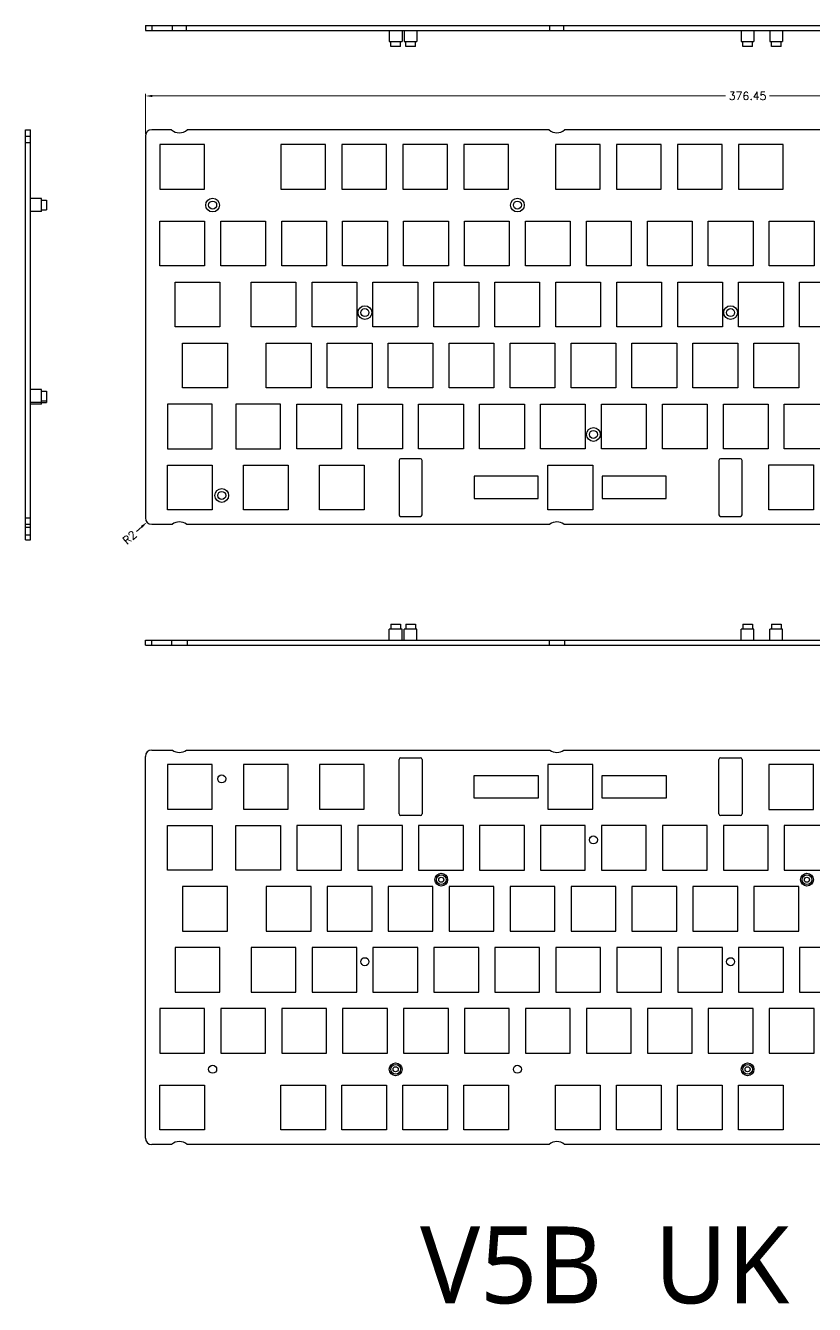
# Model space of a CAD drawing. Header units: millimetres. Extents: x -2394 to -1491, y -937 to 636.
# Drawn here: x -2394.2 to -2147.6, y -936.8 to -537.4 of the extents above; entities that cross this region are included whole.
import ezdxf

# ---------------------------------------------------------------- set-up
doc = ezdxf.new("R2010")
doc.units = ezdxf.units.MM
doc.header["$LTSCALE"] = 30.734
doc.header["$PDMODE"] = 3
doc.header["$PDSIZE"] = 8
doc.layers.get('0').update_dxf_attribs({"linetype": 'CONTINUOUS'})
doc.layers.get('Defpoints').update_dxf_attribs({"linetype": 'CONTINUOUS'})
doc.layers.add('dim', color=82, linetype='CONTINUOUS', lineweight=9)
doc.styles.add('ROMANC', font='romanc.shx', dxfattribs={"bigfont": 'gbcbig.shx'})
doc.dimstyles.new('YanXiu', dxfattribs={"dimtxt": 2.5, "dimasz": 2.2, "dimexe": 0.66, "dimexo": 0.66, "dimgap": 0.66, "dimtad": 0, "dimdsep": 46, "dimtxsty": 'ROMANC', "dimcen": 0, "dimclrd": 256, "dimclre": 131, "dimclrt": 42, "dimazin": 2, "dimtfac": 1, "dimtofl": 0, "dimtmove": 0, "dimatfit": 3, "dimfxl": 1, "dimlwd": 5, "dimlwe": 5, "dimarcsym": 0})

# ---------------------------------------------------------------- blocks, each defined once
blk = doc.blocks.new('*D33')
at = {"color": 131, "lineweight": 5}
for p, q in [((-2356.75, -571.28), (-2356.75, -558.72)), ((-1980.3, -573.38), (-1980.3, -558.72))]:
    blk.add_line(p, q, dxfattribs=at)
at = {"lineweight": 5}
for p, q in [((-2354.55, -559.38), (-2175.38, -559.38)), ((-1982.5, -559.38), (-2161.68, -559.38))]:
    blk.add_line(p, q, dxfattribs=at)
for points in [[(-2354.55, -559.02), (-2354.55, -559.75), (-2356.75, -559.38)], [(-1982.5, -559.02), (-1982.5, -559.75), (-1980.3, -559.38)]]:
    blk.add_solid(points)
at = {"layer": 'Defpoints', "color": 0}
for p in [(-1980.3, -559.38), (-2356.75, -571.94), (-1980.3, -574.04)]:
    blk.add_point(p, dxfattribs=at)
at = {"color": 42, "insert": (-2168.53, -559.38), "char_height": 2.5, "attachment_point": 5, "style": 'ROMANC'}
blk.add_mtext('376.45', dxfattribs=at)
blk = doc.blocks.new('*D45')
at = {"lineweight": 5}
blk.add_line((-2359.54, -695.39), (-2357.89, -693.93), dxfattribs=at)
blk.add_solid([(-2358.14, -693.66), (-2357.65, -694.2), (-2356.25, -692.47)])
at = {"layer": 'Defpoints', "color": 0}
for p in [(-2356.25, -692.47), (-2354.75, -691.14)]:
    blk.add_point(p, dxfattribs=at)
at = {"color": 42, "insert": (-2361.68, -697.29), "char_height": 2.5, "attachment_point": 5, "rotation": 41.6337, "style": 'ROMANC'}
blk.add_mtext('R2', dxfattribs=at)

msp = doc.modelspace()

# ---------------------------------------------------------------- linework, layer by layer
at = {"color": 7, "linetype": 'Continuous'}
for p, q in [((-2356.753, -537.397), (-2356.753, -538.897)), ((-2356.753, -537.397), (-1980.303, -537.397)), ((-2356.753, -538.897), (-1980.303, -538.897)), ((-2354.753, -537.397), (-2354.753, -538.897)), ((-2348.31, -538.897), (-2348.31, -537.397)), ((-2343.946, -538.897), (-2343.946, -537.397)), ((-2280.528, -538.897), (-2280.528, -542.397)), ((-2276.528, -538.897), (-2276.528, -542.397)), ((-2275.873, -538.897), (-2275.873, -542.397)), ((-2271.873, -538.897), (-2271.873, -542.397)), ((-2230.31, -538.897), (-2230.31, -537.397)), ((-2225.946, -538.897), (-2225.946, -537.397)), ((-2170.528, -538.897), (-2170.528, -542.397)), ((-2166.528, -538.897), (-2166.528, -542.397)), ((-2161.573, -538.897), (-2161.573, -542.397)), ((-2157.573, -538.897), (-2157.573, -542.397)), ((-2280.528, -542.397), (-2276.528, -542.397)), ((-2280.028, -543.897), (-2280.028, -542.397)), ((-2277.028, -543.897), (-2277.028, -542.397)), ((-2275.873, -542.397), (-2271.873, -542.397)), ((-2275.373, -543.897), (-2275.373, -542.397)), ((-2272.373, -543.897), (-2272.373, -542.397)), ((-2170.528, -542.397), (-2166.528, -542.397)), ((-2170.028, -543.897), (-2170.028, -542.397)), ((-2167.028, -543.897), (-2167.028, -542.397)), ((-2161.573, -542.397), (-2157.573, -542.397)), ((-2161.073, -543.897), (-2161.073, -542.397)), ((-2158.073, -543.897), (-2158.073, -542.397)), ((-2277.028, -543.897), (-2280.028, -543.897)), ((-2272.373, -543.897), (-2275.373, -543.897)), ((-2167.028, -543.897), (-2170.028, -543.897)), ((-2158.073, -543.897), (-2161.073, -543.897)), ((-2394.204, -697.98), (-2394.204, -569.94)), ((-2394.204, -569.94), (-2392.704, -569.94)), ((-2392.704, -697.98), (-2392.704, -569.94)), ((-2348.545, -569.94), (-2354.753, -569.94)), ((-2230.545, -569.94), (-2343.711, -569.94)), ((-2111.345, -569.94), (-2225.711, -569.94)), ((-2392.704, -572.04), (-2394.204, -572.04)), ((-2392.704, -574.04), (-2394.204, -574.04)), ((-2356.753, -571.94), (-2356.753, -691.14)), ((-2352.253, -574.49), (-2352.253, -588.49)), ((-2338.253, -574.49), (-2352.253, -574.49)), ((-2338.253, -588.49), (-2338.253, -574.49)), ((-2314.403, -574.49), (-2314.403, -588.49)), ((-2300.403, -574.49), (-2314.403, -574.49)), ((-2300.403, -588.49), (-2300.403, -574.49)), ((-2295.353, -574.49), (-2295.353, -588.49)), ((-2281.353, -574.49), (-2295.353, -574.49)), ((-2281.353, -588.49), (-2281.353, -574.49)), ((-2276.303, -574.49), (-2276.303, -588.49)), ((-2262.303, -574.49), (-2276.303, -574.49)), ((-2262.303, -588.49), (-2262.303, -574.49)), ((-2257.253, -574.49), (-2257.253, -588.49)), ((-2243.253, -574.49), (-2257.253, -574.49)), ((-2243.253, -588.49), (-2243.253, -574.49)), ((-2228.553, -574.49), (-2228.553, -588.49)), ((-2214.553, -574.49), (-2228.553, -574.49)), ((-2214.553, -588.49), (-2214.553, -574.49)), ((-2209.503, -574.49), (-2209.503, -588.49)), ((-2195.503, -574.49), (-2209.503, -574.49)), ((-2195.503, -588.49), (-2195.503, -574.49)), ((-2190.453, -574.49), (-2190.453, -588.49)), ((-2176.453, -574.49), (-2190.453, -574.49)), ((-2176.453, -588.49), (-2176.453, -574.49)), ((-2171.403, -574.49), (-2171.403, -588.49)), ((-2157.403, -574.49), (-2171.403, -574.49)), ((-2157.403, -588.49), (-2157.403, -574.49)), ((-2352.253, -588.49), (-2338.253, -588.49)), ((-2314.403, -588.49), (-2300.403, -588.49)), ((-2295.353, -588.49), (-2281.353, -588.49)), ((-2276.303, -588.49), (-2262.303, -588.49)), ((-2257.253, -588.49), (-2243.253, -588.49)), ((-2228.553, -588.49), (-2214.553, -588.49)), ((-2209.503, -588.49), (-2195.503, -588.49)), ((-2190.453, -588.49), (-2176.453, -588.49)), ((-2171.403, -588.49), (-2157.403, -588.49)), ((-2389.204, -591.44), (-2392.704, -591.44)), ((-2389.204, -595.44), (-2389.204, -591.44)), ((-2389.204, -591.94), (-2387.704, -591.94)), ((-2389.204, -594.94), (-2387.704, -594.94)), ((-2387.704, -591.94), (-2387.704, -594.94)), ((-2389.204, -595.44), (-2392.704, -595.44)), ((-2352.253, -612.44), (-2352.253, -598.44)), ((-2352.253, -598.44), (-2338.253, -598.44)), ((-2338.253, -598.44), (-2338.253, -612.44)), ((-2333.203, -612.44), (-2333.203, -598.44)), ((-2333.203, -598.44), (-2319.203, -598.44)), ((-2319.203, -598.44), (-2319.203, -612.44)), ((-2314.153, -612.44), (-2314.153, -598.44)), ((-2314.153, -598.44), (-2300.153, -598.44)), ((-2300.153, -598.44), (-2300.153, -612.44)), ((-2295.103, -612.44), (-2295.103, -598.44)), ((-2295.103, -598.44), (-2281.103, -598.44)), ((-2281.103, -598.44), (-2281.103, -612.44)), ((-2276.053, -612.44), (-2276.053, -598.44)), ((-2276.053, -598.44), (-2262.053, -598.44)), ((-2262.053, -598.44), (-2262.053, -612.44)), ((-2257.003, -612.44), (-2257.003, -598.44)), ((-2257.003, -598.44), (-2243.003, -598.44)), ((-2243.003, -598.44), (-2243.003, -612.44)), ((-2237.953, -612.44), (-2237.953, -598.44)), ((-2237.953, -598.44), (-2223.953, -598.44)), ((-2223.953, -598.44), (-2223.953, -612.44)), ((-2218.903, -612.44), (-2218.903, -598.44)), ((-2218.903, -598.44), (-2204.903, -598.44)), ((-2204.903, -598.44), (-2204.903, -612.44)), ((-2199.853, -612.44), (-2199.853, -598.44)), ((-2199.853, -598.44), (-2185.853, -598.44)), ((-2185.853, -598.44), (-2185.853, -612.44)), ((-2180.803, -612.44), (-2180.803, -598.44)), ((-2180.803, -598.44), (-2166.803, -598.44)), ((-2166.803, -598.44), (-2166.803, -612.44)), ((-2161.753, -612.44), (-2161.753, -598.44)), ((-2161.753, -598.44), (-2147.753, -598.44)), ((-2147.753, -598.44), (-2147.753, -612.44)), ((-2338.253, -612.44), (-2352.253, -612.44)), ((-2319.203, -612.44), (-2333.203, -612.44)), ((-2300.153, -612.44), (-2314.153, -612.44)), ((-2281.103, -612.44), (-2295.103, -612.44)), ((-2262.053, -612.44), (-2276.053, -612.44)), ((-2243.003, -612.44), (-2257.003, -612.44)), ((-2223.953, -612.44), (-2237.953, -612.44)), ((-2204.903, -612.44), (-2218.903, -612.44)), ((-2185.853, -612.44), (-2199.853, -612.44)), ((-2166.803, -612.44), (-2180.803, -612.44)), ((-2147.753, -612.44), (-2161.753, -612.44)), ((-2347.488, -631.49), (-2347.488, -617.49)), ((-2347.488, -617.49), (-2333.488, -617.49)), ((-2333.488, -617.49), (-2333.488, -631.49)), ((-2323.723, -631.49), (-2323.723, -617.49)), ((-2323.723, -617.49), (-2309.723, -617.49)), ((-2309.723, -617.49), (-2309.723, -631.49)), ((-2304.673, -631.49), (-2304.673, -617.49)), ((-2304.673, -617.49), (-2290.673, -617.49)), ((-2290.673, -617.49), (-2290.673, -631.49)), ((-2285.623, -631.49), (-2285.623, -617.49)), ((-2285.623, -617.49), (-2271.623, -617.49)), ((-2271.623, -617.49), (-2271.623, -631.49)), ((-2266.573, -631.49), (-2266.573, -617.49)), ((-2266.573, -617.49), (-2252.573, -617.49)), ((-2252.573, -617.49), (-2252.573, -631.49)), ((-2247.523, -631.49), (-2247.523, -617.49)), ((-2247.523, -617.49), (-2233.523, -617.49)), ((-2233.523, -617.49), (-2233.523, -631.49)), ((-2228.473, -631.49), (-2228.473, -617.49)), ((-2228.473, -617.49), (-2214.473, -617.49)), ((-2214.473, -617.49), (-2214.473, -631.49)), ((-2209.423, -631.49), (-2209.423, -617.49)), ((-2209.423, -617.49), (-2195.423, -617.49)), ((-2195.423, -617.49), (-2195.423, -631.49)), ((-2190.373, -631.49), (-2190.373, -617.49)), ((-2190.373, -617.49), (-2176.373, -617.49)), ((-2176.373, -617.49), (-2176.373, -631.49)), ((-2171.323, -631.49), (-2171.323, -617.49)), ((-2171.323, -617.49), (-2157.323, -617.49)), ((-2157.323, -617.49), (-2157.323, -631.49)), ((-2152.273, -631.49), (-2152.273, -617.49)), ((-2152.273, -617.49), (-2138.273, -617.49)), ((-2333.488, -631.49), (-2347.488, -631.49)), ((-2309.723, -631.49), (-2323.723, -631.49)), ((-2290.673, -631.49), (-2304.673, -631.49)), ((-2271.623, -631.49), (-2285.623, -631.49)), ((-2252.573, -631.49), (-2266.573, -631.49)), ((-2233.523, -631.49), (-2247.523, -631.49)), ((-2214.473, -631.49), (-2228.473, -631.49)), ((-2195.423, -631.49), (-2209.423, -631.49)), ((-2176.373, -631.49), (-2190.373, -631.49)), ((-2157.323, -631.49), (-2171.323, -631.49)), ((-2138.273, -631.49), (-2152.273, -631.49)), ((-2345.103, -650.54), (-2345.103, -636.54)), ((-2345.103, -636.54), (-2331.103, -636.54)), ((-2331.103, -636.54), (-2331.103, -650.54)), ((-2318.958, -650.54), (-2318.958, -636.54)), ((-2318.958, -636.54), (-2304.958, -636.54)), ((-2304.958, -636.54), (-2304.958, -650.54)), ((-2299.908, -650.54), (-2299.908, -636.54)), ((-2299.908, -636.54), (-2285.908, -636.54)), ((-2285.908, -636.54), (-2285.908, -650.54)), ((-2280.858, -650.54), (-2280.858, -636.54)), ((-2280.858, -636.54), (-2266.858, -636.54)), ((-2266.858, -636.54), (-2266.858, -650.54)), ((-2261.808, -650.54), (-2261.808, -636.54)), ((-2261.808, -636.54), (-2247.808, -636.54)), ((-2247.808, -636.54), (-2247.808, -650.54)), ((-2242.758, -650.54), (-2242.758, -636.54)), ((-2242.758, -636.54), (-2228.758, -636.54)), ((-2228.758, -636.54), (-2228.758, -650.54)), ((-2223.708, -650.54), (-2223.708, -636.54)), ((-2223.708, -636.54), (-2209.708, -636.54)), ((-2209.708, -636.54), (-2209.708, -650.54)), ((-2204.658, -650.54), (-2204.658, -636.54)), ((-2204.658, -636.54), (-2190.658, -636.54)), ((-2190.658, -636.54), (-2190.658, -650.54)), ((-2185.608, -650.54), (-2185.608, -636.54)), ((-2185.608, -636.54), (-2171.608, -636.54)), ((-2171.608, -636.54), (-2171.608, -650.54)), ((-2166.558, -636.54), (-2152.558, -636.54)), ((-2166.558, -650.54), (-2166.558, -636.54)), ((-2152.558, -636.54), (-2152.558, -650.54)), ((-2331.103, -650.54), (-2345.103, -650.54)), ((-2304.958, -650.54), (-2318.958, -650.54)), ((-2285.908, -650.54), (-2299.908, -650.54)), ((-2266.858, -650.54), (-2280.858, -650.54)), ((-2247.808, -650.54), (-2261.808, -650.54)), ((-2228.758, -650.54), (-2242.758, -650.54)), ((-2209.708, -650.54), (-2223.708, -650.54)), ((-2190.658, -650.54), (-2204.658, -650.54)), ((-2171.608, -650.54), (-2185.608, -650.54)), ((-2152.558, -650.54), (-2166.558, -650.54)), ((-2389.204, -651.065), (-2392.704, -651.065)), ((-2389.204, -655.64), (-2389.204, -651.065)), ((-2389.204, -651.565), (-2387.704, -651.565)), ((-2389.204, -654.565), (-2387.704, -654.565)), ((-2387.704, -651.565), (-2387.704, -655.14)), ((-2389.204, -655.065), (-2392.704, -655.065)), ((-2389.204, -655.64), (-2392.704, -655.64)), ((-2389.204, -655.14), (-2387.704, -655.14)), ((-2349.883, -655.59), (-2349.883, -669.59)), ((-2335.883, -655.59), (-2349.883, -655.59)), ((-2335.883, -669.59), (-2335.883, -655.59)), ((-2328.498, -655.59), (-2328.498, -669.59)), ((-2314.498, -655.59), (-2328.498, -655.59)), ((-2314.498, -669.59), (-2314.498, -655.59)), ((-2309.448, -669.59), (-2309.448, -655.59)), ((-2309.448, -655.59), (-2295.448, -655.59)), ((-2295.448, -655.59), (-2295.448, -669.59)), ((-2290.398, -669.59), (-2290.398, -655.59)), ((-2290.398, -655.59), (-2276.398, -655.59)), ((-2276.398, -655.59), (-2276.398, -669.59)), ((-2271.348, -669.59), (-2271.348, -655.59)), ((-2271.348, -655.59), (-2257.348, -655.59)), ((-2257.348, -655.59), (-2257.348, -669.59)), ((-2252.298, -669.59), (-2252.298, -655.59)), ((-2252.298, -655.59), (-2238.298, -655.59)), ((-2238.298, -655.59), (-2238.298, -669.59)), ((-2233.248, -669.59), (-2233.248, -655.59)), ((-2233.248, -655.59), (-2219.248, -655.59)), ((-2219.248, -655.59), (-2219.248, -669.59)), ((-2214.198, -669.59), (-2214.198, -655.59)), ((-2214.198, -655.59), (-2200.198, -655.59)), ((-2200.198, -655.59), (-2200.198, -669.59)), ((-2195.148, -669.59), (-2195.148, -655.59)), ((-2195.148, -655.59), (-2181.148, -655.59)), ((-2181.148, -655.59), (-2181.148, -669.59)), ((-2176.098, -655.59), (-2162.098, -655.59)), ((-2176.098, -669.59), (-2176.098, -655.59)), ((-2162.098, -655.59), (-2162.098, -669.59)), ((-2157.048, -655.59), (-2143.048, -655.59)), ((-2157.048, -669.59), (-2157.048, -655.59)), ((-2349.883, -669.59), (-2335.883, -669.59)), ((-2328.498, -669.59), (-2314.498, -669.59)), ((-2295.448, -669.59), (-2309.448, -669.59)), ((-2276.398, -669.59), (-2290.398, -669.59)), ((-2257.348, -669.59), (-2271.348, -669.59)), ((-2238.298, -669.59), (-2252.298, -669.59)), ((-2219.248, -669.59), (-2233.248, -669.59)), ((-2200.198, -669.59), (-2214.198, -669.59)), ((-2181.148, -669.59), (-2195.148, -669.59)), ((-2162.098, -669.59), (-2176.098, -669.59)), ((-2143.048, -669.59), (-2157.048, -669.59)), ((-2349.883, -688.64), (-2349.883, -674.64)), ((-2349.883, -674.64), (-2335.883, -674.64)), ((-2335.883, -674.64), (-2335.883, -688.64)), ((-2326.118, -688.64), (-2326.118, -674.64)), ((-2326.118, -674.64), (-2312.118, -674.64)), ((-2312.118, -674.64), (-2312.118, -688.64)), ((-2302.353, -688.64), (-2302.353, -674.64)), ((-2302.353, -674.64), (-2288.353, -674.64)), ((-2288.353, -674.64), (-2288.353, -688.64)), ((-2277.47, -673.199), (-2277.47, -690.199)), ((-2270.77, -672.699), (-2276.97, -672.699)), ((-2270.27, -690.199), (-2270.27, -673.199)), ((-2230.948, -688.64), (-2230.948, -674.64)), ((-2230.948, -674.64), (-2216.948, -674.64)), ((-2216.948, -674.64), (-2216.948, -688.64)), ((-2177.47, -673.199), (-2177.47, -690.199)), ((-2170.77, -672.699), (-2176.97, -672.699)), ((-2170.27, -690.199), (-2170.27, -673.199)), ((-2161.923, -674.59), (-2147.923, -674.59)), ((-2161.923, -688.59), (-2161.923, -674.59)), ((-2147.923, -674.59), (-2147.923, -688.59)), ((-2253.948, -678.14), (-2253.948, -685.14)), ((-2233.948, -678.14), (-2253.948, -678.14)), ((-2233.948, -685.14), (-2233.948, -678.14)), ((-2213.948, -678.14), (-2213.948, -685.14)), ((-2193.948, -678.14), (-2213.948, -678.14)), ((-2193.948, -685.14), (-2193.948, -678.14)), ((-2253.948, -685.14), (-2233.948, -685.14)), ((-2213.948, -685.14), (-2193.948, -685.14)), ((-2335.883, -688.64), (-2349.883, -688.64)), ((-2312.118, -688.64), (-2326.118, -688.64)), ((-2288.353, -688.64), (-2302.353, -688.64)), ((-2276.97, -690.699), (-2270.77, -690.699)), ((-2216.948, -688.64), (-2230.948, -688.64)), ((-2176.97, -690.699), (-2170.77, -690.699)), ((-2147.923, -688.59), (-2161.923, -688.59)), ((-2394.204, -691.14), (-2392.704, -691.14)), ((-2394.204, -693.14), (-2392.704, -693.14)), ((-2392.704, -694.14), (-2394.204, -694.14)), ((-2354.753, -693.14), (-2348.31, -693.14)), ((-2343.946, -693.14), (-2230.31, -693.14)), ((-2225.946, -693.14), (-2111.11, -693.14)), ((-2394.204, -696.48), (-2392.704, -696.48)), ((-2394.204, -697.98), (-2392.704, -697.98)), ((-2280.528, -729.377), (-2280.528, -725.877)), ((-2276.528, -725.877), (-2280.528, -725.877)), ((-2280.028, -724.377), (-2280.028, -725.877)), ((-2280.028, -724.377), (-2277.028, -724.377)), ((-2277.028, -724.377), (-2277.028, -725.877)), ((-2276.528, -729.377), (-2276.528, -725.877)), ((-2275.873, -729.377), (-2275.873, -725.877)), ((-2271.873, -725.877), (-2275.873, -725.877)), ((-2275.373, -724.377), (-2275.373, -725.877)), ((-2275.373, -724.377), (-2272.373, -724.377)), ((-2272.373, -724.377), (-2272.373, -725.877)), ((-2271.873, -729.377), (-2271.873, -725.877)), ((-2170.528, -729.377), (-2170.528, -725.877)), ((-2166.528, -725.877), (-2170.528, -725.877)), ((-2170.028, -724.377), (-2170.028, -725.877)), ((-2170.028, -724.377), (-2167.028, -724.377)), ((-2167.028, -724.377), (-2167.028, -725.877)), ((-2166.528, -729.377), (-2166.528, -725.877)), ((-2161.573, -729.377), (-2161.573, -725.877)), ((-2157.573, -725.877), (-2161.573, -725.877)), ((-2161.073, -724.377), (-2161.073, -725.877)), ((-2161.073, -724.377), (-2158.073, -724.377)), ((-2158.073, -724.377), (-2158.073, -725.877)), ((-2157.573, -729.377), (-2157.573, -725.877)), ((-2356.753, -730.877), (-2356.753, -729.377)), ((-2356.753, -729.377), (-1980.303, -729.377)), ((-2356.753, -730.877), (-1980.303, -730.877)), ((-2354.753, -730.877), (-2354.753, -729.377)), ((-2348.545, -729.377), (-2348.545, -730.877)), ((-2343.711, -729.377), (-2343.711, -730.877)), ((-2230.545, -729.377), (-2230.545, -730.877)), ((-2225.711, -729.377), (-2225.711, -730.877)), ((-2356.753, -884.847), (-2356.753, -765.647)), ((-2354.753, -763.647), (-2348.31, -763.647)), ((-2343.946, -763.647), (-2230.31, -763.647)), ((-2277.47, -783.589), (-2277.47, -766.589)), ((-2276.97, -766.089), (-2270.77, -766.089)), ((-2270.27, -766.589), (-2270.27, -783.589)), ((-2225.946, -763.647), (-2111.11, -763.647)), ((-2177.47, -783.589), (-2177.47, -766.589)), ((-2176.97, -766.089), (-2170.77, -766.089)), ((-2170.27, -766.589), (-2170.27, -783.589)), ((-2349.883, -768.147), (-2349.883, -782.147)), ((-2335.883, -768.147), (-2349.883, -768.147)), ((-2335.883, -782.147), (-2335.883, -768.147)), ((-2326.118, -768.147), (-2326.118, -782.147)), ((-2312.118, -768.147), (-2326.118, -768.147)), ((-2312.118, -782.147), (-2312.118, -768.147)), ((-2302.353, -768.147), (-2302.353, -782.147)), ((-2288.353, -768.147), (-2302.353, -768.147)), ((-2288.353, -782.147), (-2288.353, -768.147)), ((-2230.948, -768.147), (-2230.948, -782.147)), ((-2216.948, -768.147), (-2230.948, -768.147)), ((-2216.948, -782.147), (-2216.948, -768.147)), ((-2161.923, -768.197), (-2161.923, -782.197)), ((-2147.923, -768.197), (-2161.923, -768.197)), ((-2147.923, -782.197), (-2147.923, -768.197)), ((-2253.948, -778.647), (-2253.948, -771.647)), ((-2253.948, -771.647), (-2233.948, -771.647)), ((-2233.948, -771.647), (-2233.948, -778.647)), ((-2213.948, -778.647), (-2213.948, -771.647)), ((-2213.948, -771.647), (-2193.948, -771.647)), ((-2193.948, -771.647), (-2193.948, -778.647)), ((-2233.948, -778.647), (-2253.948, -778.647)), ((-2193.948, -778.647), (-2213.948, -778.647)), ((-2349.883, -782.147), (-2335.883, -782.147)), ((-2326.118, -782.147), (-2312.118, -782.147)), ((-2302.353, -782.147), (-2288.353, -782.147)), ((-2230.948, -782.147), (-2216.948, -782.147)), ((-2161.923, -782.197), (-2147.923, -782.197)), ((-2270.77, -784.089), (-2276.97, -784.089)), ((-2170.77, -784.089), (-2176.97, -784.089)), ((-2349.883, -801.197), (-2349.883, -787.197)), ((-2349.883, -787.197), (-2335.883, -787.197)), ((-2335.883, -787.197), (-2335.883, -801.197)), ((-2328.498, -801.197), (-2328.498, -787.197)), ((-2328.498, -787.197), (-2314.498, -787.197)), ((-2314.498, -787.197), (-2314.498, -801.197)), ((-2309.448, -787.197), (-2309.448, -801.197)), ((-2295.448, -787.197), (-2309.448, -787.197)), ((-2295.448, -801.197), (-2295.448, -787.197)), ((-2290.398, -787.197), (-2290.398, -801.197)), ((-2276.398, -787.197), (-2290.398, -787.197)), ((-2276.398, -801.197), (-2276.398, -787.197)), ((-2271.348, -787.197), (-2271.348, -801.197)), ((-2257.348, -787.197), (-2271.348, -787.197)), ((-2257.348, -801.197), (-2257.348, -787.197)), ((-2252.298, -787.197), (-2252.298, -801.197)), ((-2238.298, -787.197), (-2252.298, -787.197)), ((-2238.298, -801.197), (-2238.298, -787.197)), ((-2233.248, -787.197), (-2233.248, -801.197)), ((-2219.248, -787.197), (-2233.248, -787.197)), ((-2219.248, -801.197), (-2219.248, -787.197)), ((-2214.198, -787.197), (-2214.198, -801.197)), ((-2200.198, -787.197), (-2214.198, -787.197)), ((-2200.198, -801.197), (-2200.198, -787.197)), ((-2195.148, -787.197), (-2195.148, -801.197)), ((-2181.148, -787.197), (-2195.148, -787.197)), ((-2181.148, -801.197), (-2181.148, -787.197)), ((-2176.098, -787.197), (-2176.098, -801.197)), ((-2162.098, -787.197), (-2176.098, -787.197)), ((-2162.098, -801.197), (-2162.098, -787.197)), ((-2157.048, -787.197), (-2157.048, -801.197)), ((-2143.048, -787.197), (-2157.048, -787.197)), ((-2335.883, -801.197), (-2349.883, -801.197)), ((-2314.498, -801.197), (-2328.498, -801.197)), ((-2309.448, -801.197), (-2295.448, -801.197)), ((-2290.398, -801.197), (-2276.398, -801.197)), ((-2271.348, -801.197), (-2257.348, -801.197)), ((-2252.298, -801.197), (-2238.298, -801.197)), ((-2233.248, -801.197), (-2219.248, -801.197)), ((-2214.198, -801.197), (-2200.198, -801.197)), ((-2195.148, -801.197), (-2181.148, -801.197)), ((-2176.098, -801.197), (-2162.098, -801.197)), ((-2157.048, -801.197), (-2143.048, -801.197)), ((-2345.103, -806.247), (-2345.103, -820.247)), ((-2331.103, -806.247), (-2345.103, -806.247)), ((-2331.103, -820.247), (-2331.103, -806.247)), ((-2318.958, -806.247), (-2318.958, -820.247)), ((-2304.958, -806.247), (-2318.958, -806.247)), ((-2304.958, -820.247), (-2304.958, -806.247)), ((-2299.908, -806.247), (-2299.908, -820.247)), ((-2285.908, -806.247), (-2299.908, -806.247)), ((-2285.908, -820.247), (-2285.908, -806.247)), ((-2280.858, -806.247), (-2280.858, -820.247)), ((-2266.858, -806.247), (-2280.858, -806.247)), ((-2266.858, -820.247), (-2266.858, -806.247)), ((-2261.808, -806.247), (-2261.808, -820.247)), ((-2247.808, -806.247), (-2261.808, -806.247)), ((-2247.808, -820.247), (-2247.808, -806.247)), ((-2242.758, -806.247), (-2242.758, -820.247)), ((-2228.758, -806.247), (-2242.758, -806.247)), ((-2228.758, -820.247), (-2228.758, -806.247)), ((-2223.708, -806.247), (-2223.708, -820.247)), ((-2209.708, -806.247), (-2223.708, -806.247)), ((-2209.708, -820.247), (-2209.708, -806.247)), ((-2204.658, -806.247), (-2204.658, -820.247)), ((-2190.658, -806.247), (-2204.658, -806.247)), ((-2190.658, -820.247), (-2190.658, -806.247)), ((-2185.608, -806.247), (-2185.608, -820.247)), ((-2171.608, -806.247), (-2185.608, -806.247)), ((-2171.608, -820.247), (-2171.608, -806.247)), ((-2166.558, -806.247), (-2166.558, -820.247)), ((-2152.558, -806.247), (-2166.558, -806.247)), ((-2152.558, -820.247), (-2152.558, -806.247)), ((-2345.103, -820.247), (-2331.103, -820.247)), ((-2318.958, -820.247), (-2304.958, -820.247)), ((-2299.908, -820.247), (-2285.908, -820.247)), ((-2280.858, -820.247), (-2266.858, -820.247)), ((-2261.808, -820.247), (-2247.808, -820.247)), ((-2242.758, -820.247), (-2228.758, -820.247)), ((-2223.708, -820.247), (-2209.708, -820.247)), ((-2204.658, -820.247), (-2190.658, -820.247)), ((-2185.608, -820.247), (-2171.608, -820.247)), ((-2166.558, -820.247), (-2152.558, -820.247)), ((-2347.488, -825.297), (-2347.488, -839.297)), ((-2333.488, -825.297), (-2347.488, -825.297)), ((-2333.488, -839.297), (-2333.488, -825.297)), ((-2323.723, -825.297), (-2323.723, -839.297)), ((-2309.723, -825.297), (-2323.723, -825.297)), ((-2309.723, -839.297), (-2309.723, -825.297)), ((-2304.673, -825.297), (-2304.673, -839.297)), ((-2290.673, -825.297), (-2304.673, -825.297)), ((-2290.673, -839.297), (-2290.673, -825.297)), ((-2285.623, -825.297), (-2285.623, -839.297)), ((-2271.623, -825.297), (-2285.623, -825.297)), ((-2271.623, -839.297), (-2271.623, -825.297)), ((-2266.573, -825.297), (-2266.573, -839.297)), ((-2252.573, -825.297), (-2266.573, -825.297)), ((-2252.573, -839.297), (-2252.573, -825.297)), ((-2247.523, -825.297), (-2247.523, -839.297)), ((-2233.523, -825.297), (-2247.523, -825.297)), ((-2233.523, -839.297), (-2233.523, -825.297)), ((-2228.473, -825.297), (-2228.473, -839.297)), ((-2214.473, -825.297), (-2228.473, -825.297)), ((-2214.473, -839.297), (-2214.473, -825.297)), ((-2209.423, -825.297), (-2209.423, -839.297)), ((-2195.423, -825.297), (-2209.423, -825.297)), ((-2195.423, -839.297), (-2195.423, -825.297)), ((-2190.373, -825.297), (-2190.373, -839.297)), ((-2176.373, -825.297), (-2190.373, -825.297)), ((-2176.373, -839.297), (-2176.373, -825.297)), ((-2171.323, -825.297), (-2171.323, -839.297)), ((-2157.323, -825.297), (-2171.323, -825.297)), ((-2157.323, -839.297), (-2157.323, -825.297)), ((-2138.273, -825.297), (-2152.273, -825.297)), ((-2152.273, -825.297), (-2152.273, -839.297)), ((-2347.488, -839.297), (-2333.488, -839.297)), ((-2323.723, -839.297), (-2309.723, -839.297)), ((-2304.673, -839.297), (-2290.673, -839.297)), ((-2285.623, -839.297), (-2271.623, -839.297)), ((-2266.573, -839.297), (-2252.573, -839.297)), ((-2247.523, -839.297), (-2233.523, -839.297)), ((-2228.473, -839.297), (-2214.473, -839.297)), ((-2209.423, -839.297), (-2195.423, -839.297)), ((-2190.373, -839.297), (-2176.373, -839.297)), ((-2171.323, -839.297), (-2157.323, -839.297)), ((-2152.273, -839.297), (-2138.273, -839.297)), ((-2352.253, -844.347), (-2352.253, -858.347)), ((-2338.253, -844.347), (-2352.253, -844.347)), ((-2338.253, -858.347), (-2338.253, -844.347)), ((-2333.203, -844.347), (-2333.203, -858.347)), ((-2319.203, -844.347), (-2333.203, -844.347)), ((-2319.203, -858.347), (-2319.203, -844.347)), ((-2314.153, -844.347), (-2314.153, -858.347)), ((-2300.153, -844.347), (-2314.153, -844.347)), ((-2300.153, -858.347), (-2300.153, -844.347)), ((-2295.103, -844.347), (-2295.103, -858.347)), ((-2281.103, -844.347), (-2295.103, -844.347)), ((-2281.103, -858.347), (-2281.103, -844.347)), ((-2276.053, -844.347), (-2276.053, -858.347)), ((-2262.053, -844.347), (-2276.053, -844.347)), ((-2262.053, -858.347), (-2262.053, -844.347)), ((-2257.003, -844.347), (-2257.003, -858.347)), ((-2243.003, -844.347), (-2257.003, -844.347)), ((-2243.003, -858.347), (-2243.003, -844.347)), ((-2237.953, -844.347), (-2237.953, -858.347)), ((-2223.953, -844.347), (-2237.953, -844.347)), ((-2223.953, -858.347), (-2223.953, -844.347)), ((-2218.903, -844.347), (-2218.903, -858.347)), ((-2204.903, -844.347), (-2218.903, -844.347)), ((-2204.903, -858.347), (-2204.903, -844.347)), ((-2199.853, -844.347), (-2199.853, -858.347)), ((-2185.853, -844.347), (-2199.853, -844.347)), ((-2185.853, -858.347), (-2185.853, -844.347)), ((-2180.803, -844.347), (-2180.803, -858.347)), ((-2166.803, -844.347), (-2180.803, -844.347)), ((-2166.803, -858.347), (-2166.803, -844.347)), ((-2147.753, -844.347), (-2161.753, -844.347)), ((-2161.753, -844.347), (-2161.753, -858.347)), ((-2147.753, -858.347), (-2147.753, -844.347)), ((-2352.253, -858.347), (-2338.253, -858.347)), ((-2333.203, -858.347), (-2319.203, -858.347)), ((-2314.153, -858.347), (-2300.153, -858.347)), ((-2295.103, -858.347), (-2281.103, -858.347)), ((-2276.053, -858.347), (-2262.053, -858.347)), ((-2257.003, -858.347), (-2243.003, -858.347)), ((-2237.953, -858.347), (-2223.953, -858.347)), ((-2218.903, -858.347), (-2204.903, -858.347)), ((-2199.853, -858.347), (-2185.853, -858.347)), ((-2180.803, -858.347), (-2166.803, -858.347)), ((-2161.753, -858.347), (-2147.753, -858.347)), ((-2352.253, -882.297), (-2352.253, -868.297)), ((-2352.253, -868.297), (-2338.253, -868.297)), ((-2338.253, -868.297), (-2338.253, -882.297)), ((-2314.403, -882.297), (-2314.403, -868.297)), ((-2314.403, -868.297), (-2300.403, -868.297)), ((-2300.403, -868.297), (-2300.403, -882.297)), ((-2295.353, -882.297), (-2295.353, -868.297)), ((-2295.353, -868.297), (-2281.353, -868.297)), ((-2281.353, -868.297), (-2281.353, -882.297)), ((-2276.303, -882.297), (-2276.303, -868.297)), ((-2276.303, -868.297), (-2262.303, -868.297)), ((-2262.303, -868.297), (-2262.303, -882.297)), ((-2257.253, -882.297), (-2257.253, -868.297)), ((-2257.253, -868.297), (-2243.253, -868.297)), ((-2243.253, -868.297), (-2243.253, -882.297)), ((-2228.553, -882.297), (-2228.553, -868.297)), ((-2228.553, -868.297), (-2214.553, -868.297)), ((-2214.553, -868.297), (-2214.553, -882.297)), ((-2209.503, -882.297), (-2209.503, -868.297)), ((-2209.503, -868.297), (-2195.503, -868.297)), ((-2195.503, -868.297), (-2195.503, -882.297)), ((-2190.453, -868.297), (-2176.453, -868.297)), ((-2190.453, -882.297), (-2190.453, -868.297)), ((-2176.453, -868.297), (-2176.453, -882.297)), ((-2171.403, -868.297), (-2157.403, -868.297)), ((-2171.403, -882.297), (-2171.403, -868.297)), ((-2157.403, -868.297), (-2157.403, -882.297)), ((-2338.253, -882.297), (-2352.253, -882.297)), ((-2300.403, -882.297), (-2314.403, -882.297)), ((-2281.353, -882.297), (-2295.353, -882.297)), ((-2262.303, -882.297), (-2276.303, -882.297)), ((-2243.253, -882.297), (-2257.253, -882.297)), ((-2214.553, -882.297), (-2228.553, -882.297)), ((-2195.503, -882.297), (-2209.503, -882.297)), ((-2176.453, -882.297), (-2190.453, -882.297)), ((-2157.403, -882.297), (-2171.403, -882.297)), ((-2348.545, -886.847), (-2354.753, -886.847)), ((-2230.545, -886.847), (-2343.711, -886.847)), ((-2111.345, -886.847), (-2225.711, -886.847))]:
    msp.add_line(p, q, dxfattribs=at)
for centre, radius in [((-2335.723, -593.44), 2.15), ((-2335.723, -593.44), 1.25), ((-2240.473, -593.44), 2.15), ((-2240.473, -593.44), 1.25), ((-2288.143, -627.04), 2.15), ((-2288.143, -627.04), 1.25), ((-2173.843, -627.04), 2.15), ((-2173.843, -627.04), 1.25), ((-2216.718, -665.09), 2.15), ((-2216.718, -665.09), 1.25), ((-2332.883, -684.14), 2.15), ((-2332.883, -684.14), 1.25), ((-2332.883, -772.647), 1.25), ((-2216.718, -791.697), 1.25), ((-2288.143, -829.747), 1.25), ((-2173.843, -829.747), 1.25), ((-2335.723, -863.347), 1.25), ((-2278.528, -863.347), 2), ((-2278.528, -863.347), 1.5), ((-2278.528, -863.347), 0.8), ((-2240.473, -863.347), 1.25), ((-2168.528, -863.347), 2), ((-2168.528, -863.347), 1.5), ((-2168.528, -863.347), 0.8)]:
    msp.add_circle(centre, radius, dxfattribs=at)
at = {"color": 1, "linetype": 'Continuous'}
for centre, radius in [((-2264.273, -804.147), 2), ((-2264.273, -804.147), 1.5), ((-2149.973, -804.147), 2), ((-2149.973, -804.147), 1.5), ((-2264.273, -804.147), 0.8), ((-2149.973, -804.147), 0.8)]:
    msp.add_circle(centre, radius, dxfattribs=at)
at = {"color": 7, "linetype": 'Continuous'}
for centre, radius, start, end in [((-2354.753, -571.94), 2, 90, 180), ((-2346.128, -567.34), 3.55, 227.08756, 312.91244), ((-2228.128, -567.34), 3.55, 227.08756, 312.91244), ((-2276.97, -673.199), 0.5, 90, 180), ((-2270.77, -673.199), 0.5, 0, 90), ((-2176.97, -673.199), 0.5, 90, 180), ((-2170.77, -673.199), 0.5, 0, 90), ((-2276.97, -690.199), 0.5, 180, 270), ((-2270.77, -690.199), 0.5, 270, 0), ((-2176.97, -690.199), 0.5, 180, 270), ((-2170.77, -690.199), 0.5, 270, 0), ((-2354.753, -691.14), 2, 180, 270), ((-2346.128, -695.94), 3.55, 52.06727, 127.93273), ((-2228.128, -695.94), 3.55, 52.06727, 127.93273), ((-2354.753, -765.647), 2, 90, 180), ((-2346.128, -760.847), 3.55, 232.06727, 307.93273), ((-2276.97, -766.589), 0.5, 90, 180), ((-2270.77, -766.589), 0.5, 0, 90), ((-2228.128, -760.847), 3.55, 232.06727, 307.93273), ((-2176.97, -766.589), 0.5, 90, 180), ((-2170.77, -766.589), 0.5, 0, 90), ((-2276.97, -783.589), 0.5, 180, 270), ((-2270.77, -783.589), 0.5, 270, 0), ((-2176.97, -783.589), 0.5, 180, 270), ((-2170.77, -783.589), 0.5, 270, 0), ((-2354.753, -884.847), 2, 180, 270), ((-2346.128, -889.447), 3.55, 47.08756, 132.91244), ((-2228.128, -889.447), 3.55, 47.08756, 132.91244)]:
    msp.add_arc(centre, radius, start, end, dxfattribs=at)

# ---------------------------------------------------------------- texts
at = {"layer": 'dim', "color": 42, "insert": (-2270.881, -912.448), "char_height": 24, "attachment_point": 1, "style": 'ROMANC'}
msp.add_mtext('{\\fMicrosoft YaHei|b0|i0|c134|p34;\\C6;V5B  UK}', dxfattribs=at)

# ---------------------------------------------------------------- dimensions: what is measured, and where the dimension line sits
dim = msp.add_linear_dim(base=(-1980.303, -559.385), p1=(-2356.753, -571.94), p2=(-1980.303, -574.04), dimstyle='YanXiu')
dim.commit()
dim.dimension.update_dxf_attribs({"geometry": '*D33', "text_midpoint": (-2168.528, -559.385)})
dim = msp.add_radius_dim(center=(-2354.753, -691.14), mpoint=(-2356.248, -692.469), dimstyle='YanXiu')
dim.commit()
dim.dimension.update_dxf_attribs({"geometry": '*D45', "text_midpoint": (-2361.676, -697.294)})

doc.saveas('drawing.dxf')
